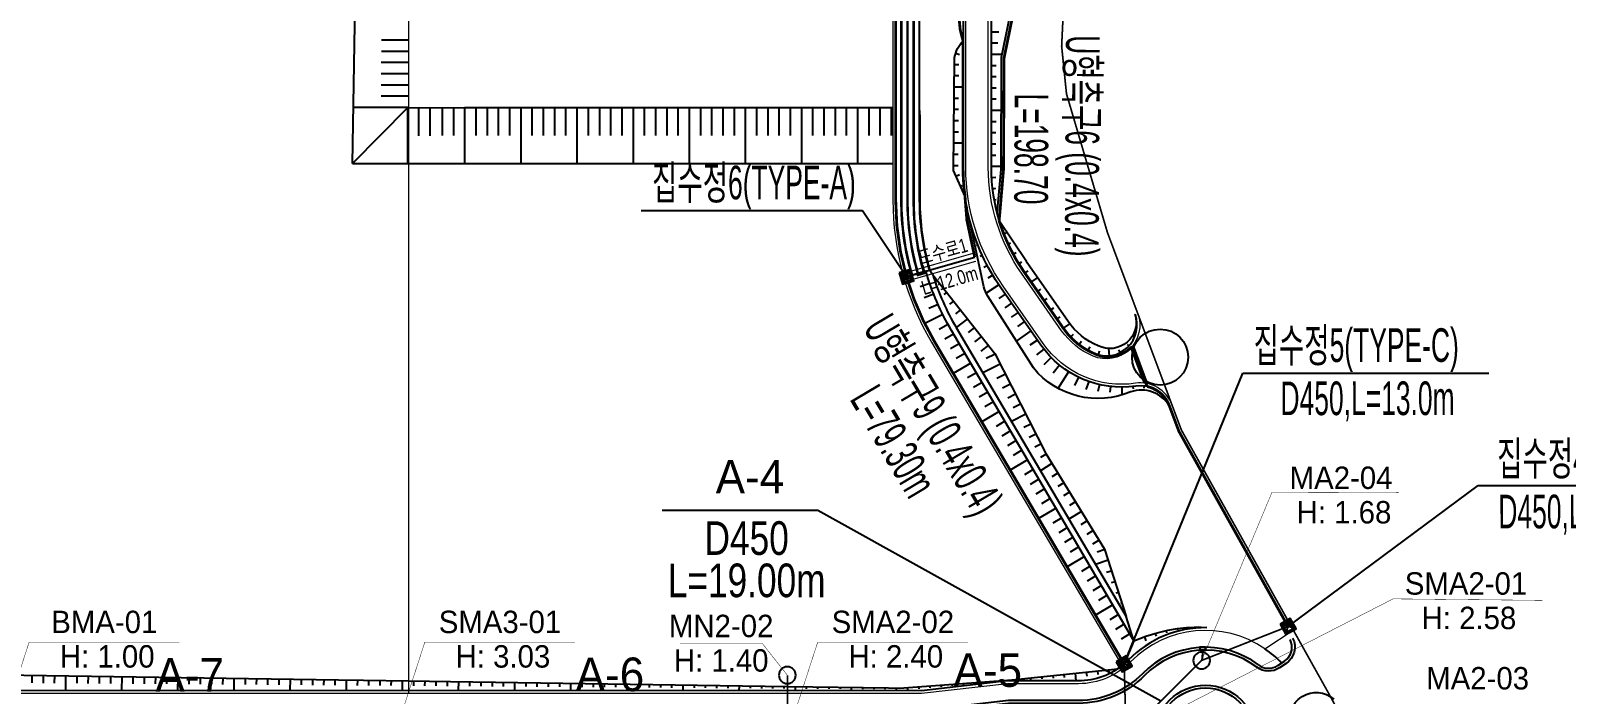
# Model space of a CAD drawing. Extents: x 230860 to 235519, y 342878 to 344985.
# Drawn here: x 232690.6 to 232964.2, y 344102.7 to 344221 of the extents above; entities that cross this region are included whole.
import ezdxf
from ezdxf.enums import TextEntityAlignment as Align

# ---------------------------------------------------------------- set-up
doc = ezdxf.new("R2010")
doc.units = 0
doc.linetypes.add('PHANTOM2', pattern=[1.25, 0.625, -0.125, 0.125, -0.125, 0.125, -0.125])
for name, color, linetype in [('##L형측구', 8, 'Continuous'), ('##보도', 3, 'Continuous'), ('##식수대', 104, 'Continuous'), ('#00_구역계_금회 변경(210413)', 1, 'Continuous'), ('CE-SLOP-FILL', 9, 'Continuous'), ('MN info M1', 2, 'Continuous'), ('storm_2호 우수받이', 1, 'Continuous'), ('storm_MH', 2, 'Continuous'), ('storm_pipe dia_length', 7, 'Continuous'), ('storm_pipe text', 1, 'Continuous'), ('storm_U형측구', 130, 'Continuous'), ('storm_도수로', 60, 'Continuous'), ('storm_집수정', 4, 'Continuous'), ('도로시종점', 1, 'Continuous'), ('맨홀지시선', 7, 'Continuous'), ('블록맨홀', 1, 'Continuous')]:
    doc.layers.add(name, color=color, linetype=linetype)
for name, color, linetype, lineweight in [('00_도로_계획선', 7, 'Continuous', 0), ('0_획지경계선', 8, 'Continuous', 5), ('storm_pipe', 160, 'Continuous', 30)]:
    doc.layers.add(name, color=color, linetype=linetype, lineweight=lineweight)
doc.styles.get("Standard").update_dxf_attribs({"font": 'Dotum.TTF'})
doc.styles.add('돋움체', font='DotumChe.TTF')
doc.styles.add('스타일1', font='H2HDRM.TTF')
doc.linetypes.add('XUC', pattern='A,0.4,-0.15,["U <",돋움체,S=0.1,R=0,X=-0.1,Y=-0.05],-0.05', length=0.6)

# ---------------------------------------------------------------- blocks, each defined once
blk = doc.blocks.new('집수정')
at = {"layer": 'storm_집수정', "color": 7}
for p, q in [((244926.13, 275597.31), (244923.78, 275599.12)), ((244925.87, 275599.39), (244924.05, 275597.04))]:
    blk.add_line(p, q, dxfattribs=at)
for points in [[(244924.05, 275597.04), (244926.13, 275597.31), (244925.87, 275599.39), (244923.78, 275599.12)], [(244924.31, 275597.37), (244925.8, 275597.57), (244925.61, 275599.05), (244924.12, 275598.86)]]:
    blk.add_lwpolyline(points, close=True, dxfattribs=at)
blk = doc.blocks.new('1')
at = {"layer": 'storm_MH', "flags": 128}
blk.add_lwpolyline([(-0.75, 0, 1), (0.75, 0, 1)], format="xyb", close=True, dxfattribs=at)

msp = doc.modelspace()

# ---------------------------------------------------------------- linework, layer by layer
at = {"layer": '##L형측구'}
for points in [[(232915.426, 344112.708, -0.3811646), (232914.251, 344108.199), (232913.091, 344107.427, -0.3178372), (232909.051, 344107.54, 0.3757819), (232889.022, 344106.028, -0.2012258), (232877.252, 344101.091), (232864.815, 344101.091), (232849.526, 344099.341), (232621.29, 344099.341), (232606.036, 344101.091), (232601.651, 344101.091, -0.4142136), (232571.151, 344131.591), (232571.151, 344135.975), (232569.401, 344151.229), (232569.401, 344342.217, -0.3855372), (232580.667, 344354.656, -0.3855372)], [(233066.052, 343634.475, -0.3927602), (233053.586, 343622.897), (232916.401, 343622.897, -0.4142136), (232903.901, 343635.397), (232903.901, 344044.966), (232905.651, 344060.255), (232905.651, 344072.691, -0.2012258), (232910.588, 344084.462, 0.2422778), (232914.965, 344097.717, -0.2929377), (232916.916, 344102.164), (232917.13, 344102.307, -0.3516533), (232922.741, 344101.807, -0.3516533)]]:
    msp.add_lwpolyline(points, format="xyb", dxfattribs=at)
msp.add_circle((232899.901, 344095.341), 9, dxfattribs=at)
at = {"layer": '##보도', "color": 8}
for points in [[(232909.351, 344107.94, 0.3178372), (232912.814, 344107.843), (232913.974, 344108.615, 0.3811646), (232914.981, 344112.48)], [(232909.351, 344107.94, 0.3757819), (232888.665, 344106.378)], [(232888.665, 344106.378, -0.2012258), (232877.252, 344101.591), (232864.787, 344101.591), (232849.498, 344099.841), (232621.318, 344099.841)]]:
    msp.add_lwpolyline(points, format="xyb", dxfattribs=at)
msp.add_arc((232899.901, 344095.341), 18.75, 43.639, 55.57866, dxfattribs=at)
at = {"layer": '##식수대'}
msp.add_circle((232899.901, 344095.341), 8.5, dxfattribs=at)
at = {"layer": '#00_구역계_금회 변경(210413)', "linetype": 'PHANTOM2', "ltscale": 20, "const_width": 0.3, "flags": 128}
msp.add_lwpolyline([(232023.898, 344289.364), (232030.531, 344289.026), (232043.601, 344288.138), (232080.14, 344285.346), (232097.92, 344284.293), (232117.754, 344282.993), (232125.614, 344282.399), (232137.55, 344281.631), (232157.734, 344280.228), (232177.728, 344278.951), (232198.023, 344277.905), (232218.42, 344278.857), (232233.264, 344282.106), (232245.282, 344286.376), (232249.795, 344288.107), (232254.246, 344289.994), (232258.628, 344292.034), (232262.937, 344294.225), (232267.168, 344296.565), (232271.314, 344299.05), (232275.372, 344301.678), (232279.336, 344304.445), (232283.201, 344307.347), (232286.964, 344310.383), (232290.618, 344313.547), (232294.161, 344316.836), (232297.587, 344320.246), (232313.67, 344336.818), (232316.517, 344339.652), (232319.461, 344342.385), (232322.497, 344345.015), (232325.623, 344347.537), (232328.835, 344349.95), (232332.128, 344352.249), (232335.499, 344354.434), (232338.943, 344356.5), (232342.458, 344358.445), (232346.037, 344360.267), (232349.678, 344361.964), (232353.376, 344363.533), (232357.125, 344364.974), (232360.922, 344366.284), (232364.763, 344367.461), (232368.642, 344368.504), (232372.554, 344369.412), (232376.496, 344370.184), (232380.463, 344370.818), (232384.449, 344371.315), (232452.997, 344378.651), (232454.948, 344378.828), (232456.904, 344378.941), (232458.862, 344378.99), (232460.821, 344378.975), (232462.779, 344378.896), (232464.733, 344378.753), (232466.681, 344378.546), (232468.621, 344378.276), (232470.552, 344377.943), (232479.652, 344375.902), (232481.041, 344375.59), (232483.596, 344374.968), (232486.45, 344374.273), (232495.009, 344372.461), (232499.081, 344371.599), (232538.644, 344362.748), (232557.298, 344357.07), (232563.106, 344355.345), (232564.403, 344354.983), (232565.712, 344354.665), (232567.03, 344354.392), (232568.357, 344354.162), (232569.691, 344353.978), (232571.031, 344353.839), (232572.374, 344353.745), (232573.72, 344353.696), (232575.067, 344353.693), (232576.413, 344353.734), (232577.757, 344353.822), (232579.097, 344353.954), (232580.432, 344354.131), (232598.835, 344356.893), (232598.835, 344356.893), (232615.69, 344360.429), (232622.221, 344361.986), (232625.865, 344362.855), (232625.865, 344362.855), (232628.057, 344363.164), (232630.257, 344363.409), (232632.463, 344363.589), (232634.674, 344363.704), (232636.887, 344363.755), (232727.023, 344364.533), (232729.387, 344364.517), (232731.749, 344364.427), (232751.97, 344362.95), (232759.941, 344362.231), (232763.82, 344361.752), (232765.63, 344361.529), (232770.755, 344360.805), (232775.792, 344360.018), (232783.656, 344358.526), (232791.466, 344356.778), (232799.216, 344354.778), (232806.896, 344352.526), (232814.499, 344350.026), (232822.017, 344347.28), (232829.441, 344344.291), (232836.764, 344341.061), (232843.979, 344337.596), (232889.108, 344314.57), (232889.481, 344309.391), (232881.341, 344266.254), (232877.499, 344246.611), (232874.945, 344232.517), (232874.271, 344218.268), (232875.134, 344209.776), (232882.429, 344185.035), (232895.612, 344149.82), (232922.066, 344102.477), (232926.514, 344094.161), (232980.514, 344014.161), (233008.876, 343976.936), (233012.741, 343966.88), (233016.145, 343887.735), (233019.822, 343868.381), (233044.8, 343774.592), (233048.514, 343693.67), (233049.441, 343688.235), (233067.194, 343632.173), (233067.437, 343629.126), (233063.809, 343533.354), (233064.439, 343522.175), (233066.65, 343513.19), (233069.773, 343505.386), (233076.074, 343497.513), (233086.501, 343489.662), (233097.943, 343482.445), (233107.682, 343477.119), (233111.504, 343458.117), (233108.754, 343456.627), (233108.754, 343456.627), (233101.78, 343447.36), (233096.55, 343445.52), (233091.07, 343439.83), (233084.14, 343428.36), (233080.25, 343421.92), (233079.96, 343405.11), (233076.11, 343391.99), (233061.15, 343374.45), (233058.66, 343365.76), (233054.631, 343358.506), (233052.7, 343355.03), (233049.51, 343341.3), (233049.77, 343339.48), (233030.245, 343335.193), (232974.33, 343277.97), (232971.95, 343277.48), (232966.13, 343276.28), (232965.81, 343276.07), (232937.137, 343257.61), (232818.11, 343134.97), (232811.86, 343128.78), (232723.615, 343039.09), (232720.48, 343029.84), (232714.93, 343028.2), (232708.85, 343027.68), (232702.89, 343025.34), (232684.48, 343022.24), (232675.86, 343014.96), (232656.64, 343016.47), (232650.39, 343016.96), (232638.289, 343018.529), (232634.217, 343019.058), (232632.486, 343019.083), (232506.755, 343150.979), (232371.045, 343280.518), (232230.117, 343412.802), (232224.857, 343417.715), (232195.632, 343445.009), (232179.037, 343460.762), (232168.555, 343473.181), (232153.897, 343495.289), (232142.471, 343517.128), (232140.188, 343522.455), (232136.055, 343538.551), (232135.467, 343554.863), (232135.387, 343561.34), (232135.248, 343572.67), (232136.365, 343598.107), (232151.049, 343812.635), (232150.562, 343932.138), (232150.55, 343933.659), (232150.434, 343938.657), (232150.199, 343943.652), (232149.845, 343948.639), (232149.373, 343953.617), (232148.782, 343958.582), (232148.073, 343963.531), (232147.246, 343968.462), (232146.302, 343973.373), (232145.242, 343978.259), (232144.066, 343983.118), (232142.774, 343987.949), (232141.367, 343992.747), (232139.847, 343997.51), (232138.214, 344002.236), (232136.469, 344006.921), (232134.612, 344011.564), (232132.646, 344016.161), (232130.571, 344020.71), (232128.388, 344025.208), (232126.099, 344029.654), (232123.704, 344034.043), (232121.206, 344038.374), (232118.605, 344042.644), (232115.903, 344046.851), (232091.852, 344083.341), (232067.899, 344083.341), (232034.824, 344133.522), (232018.39, 344158.455), (232018.044, 344158.981), (232015.314, 344163.17), (232012.618, 344167.381), (232009.957, 344171.614), (232007.331, 344175.868), (232004.739, 344180.144), (232002.183, 344184.442), (231999.662, 344188.759), (231997.177, 344193.098), (231994.727, 344197.457), (231992.313, 344201.835), (231989.935, 344206.234), (231988.663, 344208.633), (231980.325, 344221.579), (231979.44, 344223.353), (231977.24, 344227.856), (231975.075, 344232.377), (231972.948, 344236.916), (231970.858, 344241.471), (231968.806, 344246.044), (231966.791, 344250.634), (231964.813, 344255.24), (231962.874, 344259.861), (231960.973, 344264.499), (231959.109, 344269.152), (231957.284, 344273.821), (231955.497, 344278.503), (231955.072, 344279.647), (231953.749, 344283.201), (231952.039, 344287.912), (231951.662, 344288.978), (231952.635, 344288.989), (231960.846, 344288.871), (231961.863, 344288.878), (231968.729, 344288.926), (231974.518, 344289.119), (231985.163, 344289.397), (231990.881, 344289.479), (232002.63, 344289.477), (232002.63, 344289.477), (232010.957, 344289.395), (232021.545, 344289.37)], close=True, dxfattribs=at)
at = {"layer": '00_도로_계획선', "linetype": 'Continuous'}
for points in [[(232887.82, 344170.636, -0.6585841), (232879.861, 344163.007, -0.1413094), (232874.265, 344167.544), (232867.127, 344177.785, -0.1533686), (232861.199, 344196.656), (232861.199, 344227.298, -0.1196075), (232864.314, 344240.133), (232864.691, 344240.863, 0.0955812), (232871.308, 344263.401), (232873.746, 344288.985, 0.3095532), (232861.711, 344310.735), (232815.271, 344334.034)], [(232893.924, 344154.33, 0.3536918), (232887.424, 344158.162, -0.2846633), (232870.984, 344165.257), (232863.845, 344175.498, -0.1533686), (232857.199, 344196.656), (232857.199, 344227.298, -0.1196075), (232860.759, 344241.966), (232861.136, 344242.697, 0.0955812), (232867.326, 344263.781), (232869.764, 344289.364, 0.3095532), (232859.917, 344307.16), (232858.168, 344308.038)], [(232816.937, 344285.158), (232832.981, 344277.316, -0.2865248), (232844.199, 344259.347), (232844.199, 344190.843, 0.133651), (232851.095, 344165.504), (232885.275, 344107.362)], [(232910.5, 344110.808, 0.36363), (232886.525, 344108.48, -0.2012258), (232877.252, 344104.591), (232864.616, 344104.591), (232849.327, 344102.841)]]:
    msp.add_lwpolyline(points, format="xyb", dxfattribs=at)
for points in [[(232874.945, 344232.517), (232874.271, 344218.268), (232875.134, 344209.776), (232882.429, 344185.035), (232895.612, 344149.82), (232915.537, 344114.161)], [(232910.5, 344110.808), (232915.537, 344114.161)], [(232849.327, 344102.841), (232621.49, 344102.841)], [(232849.327, 344102.841), (232703.008, 344102.841)]]:
    msp.add_lwpolyline(points, dxfattribs=at)
at = {"layer": '0_획지경계선'}
msp.add_lwpolyline([(232757.901, 344311.348), (232757.901, 344102.841)], dxfattribs=at)
at = {"layer": 'CE-SLOP-FILL', "color": 8}
for p, q in [((232848.942, 344216.826), (232848.922, 344236.826)), ((232757.901, 344219.348), (232753.089, 344219.348)), ((232861.699, 344220.858), (232863.08, 344220.858)), ((232861.699, 344218.858), (232862.875, 344218.858)), ((232757.901, 344217.348), (232753.072, 344217.348)), ((232848.916, 344207.36), (232848.942, 344216.826)), ((232855.391, 344217), (232856.045, 344216.783)), ((232856.312, 344218.766), (232856.505, 344218.622)), ((232861.699, 344216.858), (232863.641, 344216.858)), ((232757.901, 344213.348), (232753.038, 344213.348)), ((232757.901, 344215.348), (232753.055, 344215.348)), ((232855.177, 344215.027), (232855.938, 344215.019)), ((232861.699, 344214.858), (232862.602, 344214.858)), ((232757.901, 344211.348), (232753.021, 344211.348)), ((232855.138, 344211.027), (232856.699, 344211.012)), ((232855.158, 344213.027), (232855.928, 344213.019)), ((232861.699, 344212.858), (232862.597, 344212.858)), ((232861.699, 344210.858), (232862.592, 344210.858)), ((232757.901, 344209.348), (232753.004, 344209.348)), ((232855.119, 344209.027), (232855.909, 344209.019)), ((232861.699, 344208.858), (232862.587, 344208.858)), ((232757.901, 344207.348), (232748.072, 344207.348)), ((232757.695, 344207.297, 70), (232757.695, 344197.36, 70)), ((232759.695, 344207.297, 70), (232759.695, 344202.297, 70)), ((232761.695, 344207.297, 70), (232761.695, 344202.297, 70)), ((232763.901, 344207.36), (232763.901, 344202.36)), ((232765.901, 344207.36), (232765.901, 344202.36)), ((232767.901, 344207.36), (232767.901, 344197.36)), ((232769.901, 344207.36), (232769.901, 344202.36)), ((232771.901, 344207.36), (232771.901, 344202.36)), ((232773.901, 344207.36), (232773.901, 344202.36)), ((232775.901, 344207.36), (232775.901, 344202.36)), ((232777.901, 344207.36), (232777.901, 344197.36)), ((232779.901, 344207.36), (232779.901, 344202.36)), ((232781.901, 344207.36), (232781.901, 344202.36)), ((232783.901, 344207.36), (232783.901, 344202.36)), ((232785.901, 344207.36), (232785.901, 344202.36)), ((232787.901, 344207.36), (232787.901, 344197.36)), ((232789.901, 344207.36), (232789.901, 344202.36)), ((232791.901, 344207.36), (232791.901, 344202.36)), ((232793.901, 344207.36), (232793.901, 344202.36)), ((232795.901, 344207.36), (232795.901, 344202.36)), ((232797.901, 344207.36), (232797.901, 344197.36)), ((232799.901, 344207.36), (232799.901, 344202.36)), ((232801.901, 344207.36), (232801.901, 344202.36)), ((232803.901, 344207.36), (232803.901, 344202.36)), ((232805.901, 344207.36), (232805.901, 344202.36)), ((232807.901, 344207.36), (232807.901, 344197.36)), ((232809.901, 344207.36), (232809.901, 344202.36)), ((232811.901, 344207.36), (232811.901, 344202.36)), ((232813.901, 344207.36), (232813.901, 344202.36)), ((232815.901, 344207.36), (232815.901, 344202.36)), ((232817.901, 344207.36), (232817.901, 344197.36)), ((232819.901, 344207.36), (232819.901, 344202.36)), ((232821.901, 344207.36), (232821.901, 344202.36)), ((232823.901, 344207.36), (232823.901, 344202.36)), ((232825.901, 344207.36), (232825.901, 344202.36)), ((232827.901, 344207.36), (232827.901, 344197.36)), ((232829.901, 344207.36), (232829.901, 344202.36)), ((232831.901, 344207.36), (232831.901, 344202.36)), ((232833.901, 344207.36), (232833.901, 344202.36)), ((232835.901, 344207.36), (232835.901, 344202.36)), ((232837.901, 344207.36), (232837.901, 344197.36)), ((232839.901, 344207.36), (232839.901, 344202.36)), ((232841.901, 344207.36), (232841.901, 344202.36)), ((232843.901, 344207.36), (232843.901, 344202.36)), ((232849.059, 344205.43), (232848.916, 344207.36)), ((232855.099, 344207.027), (232855.899, 344207.019)), ((232861.699, 344206.858), (232863.465, 344206.858)), ((232855.06, 344203.027), (232855.88, 344203.019)), ((232855.08, 344205.027), (232855.889, 344205.019)), ((232861.699, 344204.858), (232862.577, 344204.858)), ((232861.699, 344202.858), (232862.572, 344202.858)), ((232855.041, 344201.027), (232856.699, 344201.011)), ((232861.699, 344200.858), (232862.567, 344200.858)), ((232855.002, 344197.028), (232855.85, 344197.019)), ((232855.021, 344199.027), (232855.86, 344199.019)), ((232861.699, 344198.858), (232862.562, 344198.858)), ((232855.434, 344195.121), (232856.073, 344195.403)), ((232861.699, 344196.858), (232863.414, 344196.858)), ((232861.749, 344194.859), (232862.523, 344194.901)), ((232856.243, 344193.291), (232856.534, 344193.42)), ((232861.921, 344192.866), (232862.527, 344192.937)), ((232862.215, 344190.888), (232862.59, 344190.956)), ((232862.63, 344188.932), (232862.711, 344188.952)), ((232858.078, 344186.578), (232858.059, 344186.573)), ((232863.255, 344186.719), (232863.318, 344186.739)), ((232858.667, 344184.667), (232858.458, 344184.596)), ((232863.925, 344184.834), (232864.513, 344185.064)), ((232859.357, 344182.79), (232859.12, 344182.695)), ((232860.145, 344180.952), (232859.73, 344180.761)), ((232864.709, 344182.995), (232865.162, 344183.205)), ((232865.605, 344181.207), (232866.15, 344181.502)), ((232846.151, 344177.009), (232850.697, 344178.318)), ((232850.091, 344178.144), (232846.631, 344177.148)), ((232850.174, 344177.857), (232848.448, 344177.348)), ((232861.031, 344179.159), (232860.394, 344178.823)), ((232866.61, 344179.478), (232867.187, 344179.837)), ((232867.717, 344177.813), (232868.285, 344178.208)), ((232850.782, 344175.952), (232849.079, 344175.368)), ((232852.556, 344175.957), (232852.276, 344175.737)), ((232863.082, 344175.727), (232860.82, 344174.206)), ((232862.011, 344177.416), (232861.112, 344176.879)), ((232868.861, 344176.172), (232869.996, 344176.963)), ((232851.472, 344174.075), (232849.796, 344173.417)), ((232853.793, 344174.386), (232853.274, 344173.977)), ((232855.03, 344172.814), (232854.312, 344172.248)), ((232864.222, 344174.084), (232863.056, 344173.272)), ((232865.365, 344172.443), (232864.165, 344171.606)), ((232870.004, 344174.531), (232870.572, 344174.927)), ((232871.148, 344172.891), (232871.716, 344173.286)), ((232853.093, 344170.42), (232849.869, 344168.818)), ((232852.243, 344172.23), (232850.597, 344171.5)), ((232856.267, 344171.243), (232855.387, 344170.549)), ((232857.505, 344169.671), (232855.493, 344168.087)), ((232866.509, 344170.802), (232865.273, 344169.941)), ((232872.292, 344171.25), (232872.859, 344171.645)), ((232873.435, 344169.609), (232874.003, 344170.005)), ((232854.022, 344168.649), (232852.446, 344167.778)), ((232855.021, 344166.916), (232853.47, 344166.004)), ((232858.742, 344168.1), (232857.629, 344167.224)), ((232868.796, 344167.521), (232866.183, 344165.699)), ((232867.653, 344169.161), (232866.381, 344168.275)), ((232874.579, 344167.968), (232875.724, 344168.766)), ((232875.829, 344166.41), (232876.368, 344166.918)), ((232887.7, 344168.502), (232887.616, 344168.503)), ((232856.035, 344165.192), (232854.483, 344164.28)), ((232859.979, 344166.528), (232858.759, 344165.568)), ((232861.216, 344164.957), (232859.889, 344163.912)), ((232869.94, 344165.88), (232868.598, 344164.944)), ((232871.102, 344164.252), (232869.761, 344163.213)), ((232877.31, 344165.069), (232877.778, 344165.678)), ((232878.986, 344163.982), (232879.356, 344164.666)), ((232882.809, 344163.066), (232882.665, 344164.362)), ((232884.713, 344163.64), (232884.476, 344164.101)), ((232886.289, 344164.853), (232886.017, 344165.098)), ((232887.33, 344166.548), (232887.131, 344166.625)), ((232858.062, 344161.744), (232854.959, 344159.919)), ((232857.048, 344163.468), (232855.497, 344162.556)), ((232863.336, 344161.588), (232860.239, 344160.014)), ((232862.43, 344163.371), (232860.827, 344162.556)), ((232872.415, 344162.746), (232871.121, 344161.48)), ((232873.892, 344161.398), (232872.748, 344159.992)), ((232880.825, 344163.207), (232881.013, 344163.934)), ((232859.076, 344160.02), (232857.524, 344159.107)), ((232864.242, 344159.805), (232862.748, 344159.046)), ((232875.512, 344160.228), (232873.621, 344157.265)), ((232877.256, 344159.25), (232876.534, 344157.771)), ((232860.089, 344158.296), (232858.537, 344157.383)), ((232861.103, 344156.571), (232859.551, 344155.659)), ((232865.147, 344158.021), (232863.709, 344157.291)), ((232866.053, 344156.238), (232864.669, 344155.535)), ((232879.099, 344158.478), (232878.606, 344157.081)), ((232881.019, 344157.921), (232880.736, 344156.685)), ((232882.99, 344157.586), (232882.878, 344156.584)), ((232884.986, 344157.478), (232884.99, 344156.06)), ((232886.981, 344157.599), (232887.029, 344157.189)), ((232888.972, 344157.686), (232888.926, 344157.313)), ((232890.87, 344157.092), (232890.73, 344156.826)), ((232862.116, 344154.847), (232860.565, 344153.935)), ((232866.959, 344154.455), (232865.63, 344153.78)), ((232892.433, 344155.861), (232892.303, 344155.747)), ((232863.13, 344153.123), (232860.026, 344151.299)), ((232864.143, 344151.399), (232862.592, 344150.487)), ((232867.865, 344152.672), (232865.316, 344151.377)), ((232868.77, 344150.889), (232867.551, 344150.269)), ((232865.157, 344149.675), (232863.605, 344148.763)), ((232866.171, 344147.951), (232864.619, 344147.038)), ((232869.676, 344149.106), (232868.512, 344148.514)), ((232867.184, 344146.227), (232865.632, 344145.314)), ((232870.582, 344147.322), (232869.472, 344146.759)), ((232871.495, 344145.543), (232870.485, 344144.922)), ((232868.198, 344144.502), (232865.094, 344142.678)), ((232869.211, 344142.778), (232867.66, 344141.866)), ((232872.543, 344143.84), (232870.49, 344142.577)), ((232870.225, 344141.054), (232868.673, 344140.142)), ((232873.591, 344142.137), (232872.547, 344141.494)), ((232874.639, 344140.433), (232873.578, 344139.78)), ((232871.238, 344139.33), (232869.687, 344138.418)), ((232872.252, 344137.606), (232870.7, 344136.694)), ((232875.687, 344138.73), (232874.609, 344138.066)), ((232876.735, 344137.026), (232875.64, 344136.353)), ((232873.266, 344135.882), (232870.162, 344134.057)), ((232874.279, 344134.158), (232872.727, 344133.245)), ((232877.783, 344135.323), (232875.559, 344133.954)), ((232875.293, 344132.433), (232873.741, 344131.521)), ((232878.832, 344133.62), (232877.702, 344132.925)), ((232879.88, 344131.916), (232878.733, 344131.211)), ((232876.306, 344130.709), (232874.755, 344129.797)), ((232877.32, 344128.985), (232875.768, 344128.073)), ((232880.928, 344130.213), (232879.764, 344129.497)), ((232878.333, 344127.261), (232875.23, 344125.437)), ((232882.565, 344126.595), (232880.309, 344125.873)), ((232881.955, 344128.5), (232880.613, 344128.07)), ((232879.347, 344125.537), (232877.795, 344124.625)), ((232880.361, 344123.813), (232878.809, 344122.9)), ((232883.175, 344124.69), (232882.261, 344124.398)), ((232881.374, 344122.089), (232879.822, 344121.176)), ((232882.388, 344120.364), (232880.836, 344119.452)), ((232883.784, 344122.786), (232883.086, 344122.562)), ((232884.394, 344120.881), (232883.91, 344120.726)), ((232883.401, 344118.64), (232880.298, 344116.816)), ((232885.004, 344118.976), (232884.735, 344118.89)), ((232884.415, 344116.916), (232882.863, 344116.004)), ((232885.429, 344115.192), (232883.877, 344114.28)), ((232885.614, 344117.072), (232885.504, 344117.036)), ((232886.442, 344113.468), (232884.89, 344112.556)), ((232887.159, 344112.249), (232885.41, 344108.12)), ((232889.03, 344112.955), (232889.291, 344112.264)), ((232890.936, 344113.558), (232891.093, 344113.047)), ((232892.875, 344114.046), (232892.961, 344113.688)), ((232894.841, 344114.41), (232894.883, 344114.173)), ((232896.83, 344114.619), (232896.844, 344114.346)), ((232898.828, 344114.665), (232898.828, 344114.613)), ((232878.656, 344106.675), (232878.733, 344105.932)), ((232880.646, 344106.882), (232880.712, 344106.24)), ((232882.635, 344107.088), (232882.673, 344106.717)), ((232690.8, 344106.095), (232690.78, 344104.729)), ((232692.8, 344106.065), (232692.78, 344104.714)), ((232694.8, 344106.036), (232694.78, 344104.699)), ((232696.8, 344106.006), (232696.76, 344103.362)), ((232698.799, 344105.976), (232698.78, 344104.669)), ((232700.799, 344105.946), (232700.78, 344104.654)), ((232702.799, 344105.916), (232702.78, 344104.638)), ((232704.799, 344105.886), (232704.78, 344104.623)), ((232706.798, 344105.856), (232706.761, 344103.36)), ((232708.798, 344105.827), (232708.78, 344104.593)), ((232710.798, 344105.797), (232710.78, 344104.578)), ((232712.798, 344105.767), (232712.78, 344104.563)), ((232714.798, 344105.737), (232714.78, 344104.548)), ((232716.797, 344105.707), (232716.762, 344103.359)), ((232718.797, 344105.677), (232718.78, 344104.518)), ((232720.797, 344105.647), (232720.78, 344104.503)), ((232722.797, 344105.618), (232722.78, 344104.488)), ((232724.796, 344105.588), (232724.78, 344104.473)), ((232726.796, 344105.558), (232726.764, 344103.357)), ((232728.796, 344105.529), (232728.78, 344104.443)), ((232730.796, 344105.5), (232730.78, 344104.429)), ((232732.796, 344105.471), (232732.78, 344104.414)), ((232734.795, 344105.442), (232734.78, 344104.399)), ((232736.795, 344105.413), (232736.765, 344103.356)), ((232738.795, 344105.384), (232738.78, 344104.37)), ((232740.795, 344105.355), (232740.78, 344104.355)), ((232742.795, 344105.326), (232742.78, 344104.34)), ((232744.794, 344105.297), (232744.78, 344104.326)), ((232746.794, 344105.271), (232746.771, 344103.355)), ((232748.794, 344105.246), (232748.782, 344104.3)), ((232750.794, 344105.219), (232750.78, 344104.287)), ((232752.794, 344105.189), (232752.78, 344104.272)), ((232754.793, 344105.159), (232754.78, 344104.256)), ((232756.793, 344105.129), (232756.766, 344103.353)), ((232758.793, 344105.099), (232758.78, 344104.226)), ((232760.793, 344105.069), (232760.78, 344104.211)), ((232762.792, 344105.039), (232762.78, 344104.196)), ((232764.792, 344105.009), (232764.78, 344104.181)), ((232766.792, 344104.979), (232766.768, 344103.352)), ((232768.792, 344104.95), (232768.78, 344104.151)), ((232770.792, 344104.92), (232770.78, 344104.136)), ((232772.791, 344104.89), (232772.78, 344104.12)), ((232774.791, 344104.86), (232774.78, 344104.105)), ((232776.791, 344104.83), (232776.769, 344103.351)), ((232778.791, 344104.8), (232778.78, 344104.075)), ((232780.79, 344104.77), (232780.78, 344104.06)), ((232782.79, 344104.741), (232782.78, 344104.045)), ((232784.79, 344104.711), (232784.78, 344104.03)), ((232786.79, 344104.681), (232786.77, 344103.349)), ((232788.79, 344104.651), (232788.78, 344104)), ((232790.789, 344104.621), (232790.78, 344103.985)), ((232792.789, 344104.591), (232792.78, 344103.97)), ((232794.789, 344104.561), (232794.78, 344103.955)), ((232796.789, 344104.532), (232796.771, 344103.348)), ((232798.788, 344104.502), (232798.78, 344103.925)), ((232800.788, 344104.472), (232800.78, 344103.91)), ((232802.788, 344104.442), (232802.78, 344103.894)), ((232804.788, 344104.412), (232804.78, 344103.879)), ((232806.788, 344104.382), (232806.772, 344103.346)), ((232808.787, 344104.352), (232808.78, 344103.849)), ((232810.787, 344104.322), (232810.78, 344103.834)), ((232812.787, 344104.293), (232812.78, 344103.819)), ((232814.787, 344104.263), (232814.78, 344103.804)), ((232816.786, 344104.233), (232816.773, 344103.345)), ((232818.786, 344104.203), (232818.78, 344103.774)), ((232820.786, 344104.173), (232820.78, 344103.759)), ((232822.786, 344104.143), (232822.78, 344103.744)), ((232824.786, 344104.113), (232824.78, 344103.729)), ((232826.785, 344104.084), (232826.774, 344103.344)), ((232828.785, 344104.054), (232828.78, 344103.699)), ((232830.785, 344104.024), (232830.78, 344103.684)), ((232832.785, 344103.994), (232832.78, 344103.668)), ((232834.784, 344103.964), (232834.78, 344103.653)), ((232836.784, 344103.934), (232836.775, 344103.342)), ((232838.784, 344103.904), (232838.78, 344103.623)), ((232846.779, 344103.909), (232846.822, 344103.341)), ((232848.774, 344104.058), (232848.801, 344103.699)), ((232850.768, 344104.207), (232850.794, 344103.861)), ((232852.763, 344104.356), (232852.786, 344104.049)), ((232854.757, 344104.505), (232854.777, 344104.237)), ((232856.752, 344104.654), (232856.786, 344104.198)), ((232858.746, 344104.803), (232858.76, 344104.614)), ((232860.74, 344104.952), (232860.752, 344104.802)), ((232862.735, 344105.101), (232862.743, 344104.991)), ((232864.729, 344105.25), (232864.735, 344105.17)), ((232866.72, 344105.437), (232866.756, 344105.091)), ((232868.71, 344105.643), (232868.738, 344105.367)), ((232870.699, 344105.85), (232870.738, 344105.47)), ((232872.688, 344106.056), (232872.738, 344105.573)), ((232874.678, 344106.263), (232874.738, 344105.677)), ((232876.667, 344106.469), (232876.81, 344105.091)), ((232840.784, 344103.875), (232840.78, 344103.608)), ((232842.784, 344103.845), (232842.78, 344103.593)), ((232844.783, 344103.815), (232844.78, 344103.578))]:
    msp.add_line(p, q, dxfattribs=at)
for points in [[(232816.775, 344338.449), (232825.496, 344334.937), (232832.518, 344331.84), (232839.475, 344328.499), (232851.375, 344322.428, -0.1439374), (232868.318, 344306.398, -0.2142868), (232874.244, 344288.937), (232871.806, 344263.354, -0.0955812), (232865.135, 344240.634), (232864.758, 344239.903, 0.1196075), (232861.699, 344227.298), (232861.699, 344196.656, 0.1533686), (232867.537, 344178.071), (232874.675, 344167.83, 0.1413094), (232880.056, 344163.467, 0.6585841), (232887.351, 344170.46)], [(232869.962, 344317.043, -0.2251771), (232880.585, 344276.537), (232878.753, 344266.832, -0.0016612), (232878.723, 344266.676), (232874.896, 344247.109), (232876.025, 344246.889), (232875.33, 344245.242, 0.1103568), (232865.465, 344225.758), (232863.513, 344216.231), (232863.412, 344196.284), (232862.749, 344188.462)], [(232848.64, 344177.726, -0.0701995), (232846.789, 344190.843), (232846.789, 344259.347, 0.1678719), (232841.972, 344273.292, 0.1132077), (232834.118, 344279.643), (232818.074, 344287.484), (232777.75, 344307.192)], [(232848.726, 344177.751, -0.0701995), (232846.879, 344190.843), (232846.879, 344259.347, 0.1678719), (232842.042, 344273.347, 0.1132077), (232834.158, 344279.724), (232818.113, 344287.565), (232777.79, 344307.273)], [(232859.284, 344306.918), (232859.693, 344306.713, -0.3095532), (232869.266, 344289.411), (232866.828, 344263.828, -0.0955812), (232860.691, 344242.926), (232860.314, 344242.195, 0.1196075), (232856.699, 344227.298), (232856.699, 344219.236)], [(232847.592, 344177.424, -0.0701995), (232845.699, 344190.843), (232845.699, 344259.347, 0.1678719), (232841.114, 344272.619, 0.1132077), (232833.64, 344278.664), (232817.595, 344286.505), (232777.261, 344306.218)], [(232847.679, 344177.449, -0.0701995), (232845.789, 344190.843), (232845.789, 344259.347, 0.1678719), (232841.185, 344272.674, 0.1132077), (232833.679, 344278.744), (232817.635, 344286.586), (232777.302, 344306.299)], [(232849.687, 344178.028, -0.0701995), (232847.879, 344190.843), (232847.879, 344244.891)], [(232849.697, 344178.322, -0.0686774), (232847.969, 344190.843), (232847.969, 344244.891)], [(232857.051, 344191.462), (232854.993, 344196.119), (232855.189, 344216.231, -0.1366893), (232856.699, 344219.236)], [(232857.051, 344191.462, -0.0338407), (232856.699, 344196.656), (232856.699, 344219.236)], [(232850.691, 344178.483, -0.0693119), (232848.969, 344190.843), (232848.969, 344206.871)], [(232850.676, 344178.868, -0.0672267), (232849.059, 344190.843), (232849.059, 344206.047)], [(232857.877, 344187.329, -0.028182), (232857.059, 344191.473)], [(232893.455, 344154.155, 0.3536918), (232887.497, 344157.667, -0.2846633), (232870.573, 344164.971), (232863.435, 344175.212, -0.0895829), (232857.877, 344187.329, -0.0895829)], [(232893.455, 344154.155, 0.3536918), (232886.583, 344156.632, -0.3325509), (232869.232, 344160.894), (232861.091, 344173.721, -0.0892633), (232860.422, 344175.361), (232857.877, 344187.329)], [(232887.351, 344170.46, -0.659261), (232880.784, 344164.842, -0.1413094), (232875.404, 344169.205), (232868.549, 344179.04, -0.0049558), (232867.99, 344179.858), (232863.121, 344187.147)], [(232887.159, 344112.249), (232854.63, 344167.582, -0.0628618), (232850.091, 344178.144)], [(232846.631, 344177.148, 0.0628618), (232851.527, 344165.757), (232885.41, 344108.12)], [(232851.319, 344177.528, 0.0576589), (232855.492, 344168.089), (232885.771, 344116.583)], [(232900.113, 344114.589, 0.2040924), (232886.169, 344108.831, -0.0208008), (232885.41, 344108.12)], [(232885.41, 344108.12, -0.1796729), (232877.252, 344105.091), (232864.587, 344105.091), (232849.298, 344103.341), (232667.589, 344103.366)]]:
    msp.add_lwpolyline(points, format="xyb", dxfattribs=at)
for points in [[(232747.901, 344197.36), (232749.901, 344314.123)], [(232747.901, 344197.36), (232844.199, 344197.36)], [(232849.463, 344179.186), (232849.77, 344178.051)], [(232850.676, 344178.868), (232850.697, 344178.318)], [(232851.319, 344177.528), (232850.697, 344178.318)], [(232851.319, 344177.528), (232862.367, 344163.495), (232871.441, 344145.63), (232881.925, 344128.593), (232885.771, 344116.583)], [(232887.159, 344112.249), (232885.771, 344116.583)], [(232887.159, 344112.249), (232889.298, 344113.057), (232891.317, 344113.675), (232893.201, 344114.124), (232894.936, 344114.426), (232896.509, 344114.602), (232897.905, 344114.674), (232899.111, 344114.663), (232900.113, 344114.589)], [(232667.589, 344103.366), (232672.901, 344106.363), (232685.401, 344106.176), (232705.401, 344105.877), (232725.401, 344105.579), (232745.401, 344105.288), (232749.901, 344105.233), (232757.901, 344105.112), (232765.401, 344105), (232785.401, 344104.702), (232805.401, 344104.403), (232825.401, 344104.104), (232843.401, 344103.836), (232845.401, 344103.806), (232865.401, 344105.3), (232884.289, 344107.26)]]:
    msp.add_lwpolyline(points, dxfattribs=at)
at = {"layer": 'CE-SLOP-FILL', "color": 8, "elevation": 70}
for points in [[(232757.695, 344207.297), (232747.901, 344197.36)], [(232757.695, 344207.297), (232767.901, 344207.36), (232777.901, 344207.36), (232787.901, 344207.36), (232797.901, 344207.36), (232807.901, 344207.36), (232817.901, 344207.36), (232827.901, 344207.36), (232837.901, 344207.36), (232844.199, 344207.36)]]:
    msp.add_lwpolyline(points, dxfattribs=at)
at = {"layer": 'storm_2호 우수받이'}
msp.add_line((232899.401, 344110.683), (232899.221, 344108.745), dxfattribs=at)
msp.add_lwpolyline([(232898.901, 344110.683), (232899.901, 344110.683), (232899.901, 344111.083), (232898.901, 344111.083)], close=True, dxfattribs=at)
at = {"layer": 'storm_pipe', "const_width": 0.3, "flags": 128}
for points in [[(232914.607, 344114.8), (232899.221, 344108.745)], [(232885.41, 344108.12), (232885.76, 344095.343)], [(232885.76, 344095.343), (232899.221, 344108.745)], [(232825.401, 344095.342), (232825.401, 344106.104)]]:
    msp.add_lwpolyline(points, dxfattribs=at)
at = {"layer": 'storm_pipe text', "color": 6}
for p, q in [((232830.858, 344135.454), (232803.072, 344135.454)), ((232891.947, 344101.503), (232830.858, 344135.454))]:
    msp.add_line(p, q, dxfattribs=at)
at = {"layer": 'storm_U형측구', "ltscale": 22}
for p, q in [((232887.114, 344164.677), (232886.645, 344164.502)), ((232887.201, 344164.443), (232886.733, 344164.268)), ((232887.289, 344164.209), (232886.821, 344164.034)), ((232887.377, 344163.975), (232886.908, 344163.799)), ((232887.464, 344163.741), (232886.996, 344163.565)), ((232887.552, 344163.506), (232887.084, 344163.331)), ((232887.64, 344163.272), (232887.171, 344163.097)), ((232887.727, 344163.038), (232887.259, 344162.863)), ((232887.815, 344162.804), (232887.347, 344162.629)), ((232887.903, 344162.57), (232887.434, 344162.395)), ((232887.99, 344162.336), (232887.522, 344162.161)), ((232888.078, 344162.102), (232887.61, 344161.926)), ((232888.166, 344161.868), (232887.697, 344161.692)), ((232888.253, 344161.633), (232887.785, 344161.458)), ((232888.341, 344161.399), (232887.873, 344161.224)), ((232888.428, 344161.165), (232887.96, 344160.99)), ((232888.516, 344160.931), (232888.048, 344160.756)), ((232888.604, 344160.697), (232888.136, 344160.522)), ((232888.691, 344160.463), (232888.223, 344160.287)), ((232888.779, 344160.229), (232888.311, 344160.053)), ((232888.867, 344159.995), (232888.398, 344159.819)), ((232888.954, 344159.76), (232888.486, 344159.585)), ((232889.042, 344159.526), (232888.574, 344159.351)), ((232889.13, 344159.292), (232888.661, 344159.117)), ((232889.217, 344159.058), (232888.749, 344158.883)), ((232889.305, 344158.824), (232888.837, 344158.649)), ((232889.393, 344158.59), (232888.924, 344158.414)), ((232889.48, 344158.356), (232889.012, 344158.18))]:
    msp.add_line(p, q, dxfattribs=at)
at = {"layer": 'storm_U형측구', "linetype": 'XUC', "ltscale": 22, "const_width": 0.5, "flags": 128}
for points in [[(232886.833, 344164.719, -0.3279584), (232880.056, 344163.467, -0.1413094), (232874.675, 344167.83), (232867.537, 344178.071, -0.0781131), (232863.121, 344187.147), (232863.247, 344188.42), (232863.911, 344196.262), (232864.012, 344216.179), (232865.952, 344225.646, -0.1102972), (232875.716, 344244.924), (232877.006, 344246.697), (232880.833, 344266.264, 0.0016612), (232880.866, 344266.433), (232882.697, 344276.138, 0.3329187), (232855.761, 344331.023), (232852.663, 344332.604)], [(232846.631, 344177.148, -0.0701995), (232844.699, 344190.843), (232844.699, 344259.347, 0.1678719), (232840.327, 344272.002, 0.1132077), (232833.201, 344277.765), (232817.156, 344285.607), (232777.689, 344304.896, 0.0578324), (232758.012, 344311.836)], [(232858.787, 344180.647), (232857.388, 344187.225), (232857.051, 344191.462, -0.0338407), (232856.699, 344196.656), (232856.699, 344219.236), (232856.201, 344221.171), (232854.803, 344235.629, -0.1269876), (232855.308, 344238.839), (232862.2, 344254.748, 0.1150173), (232862.646, 344257.205), (232861.756, 344275.272), (232862.565, 344288.27, 0.1677376), (232861.636, 344296.458)], [(232885.41, 344108.12), (232851.527, 344165.757, -0.0628618), (232846.631, 344177.148)], [(232914.607, 344114.8), (232895.157, 344149.609), (232893.455, 344154.155), (232893.455, 344154.155, 0.2537115), (232889.498, 344157.596), (232889.246, 344158.268)]]:
    msp.add_lwpolyline(points, format="xyb", dxfattribs=at)
at = {"layer": 'storm_U형측구', "ltscale": 22, "flags": 128}
for points in [[(232889.01, 344158.185), (232886.645, 344164.502)], [(232889.58, 344158.09), (232887.012, 344164.948)]]:
    msp.add_lwpolyline(points, dxfattribs=at)
at = {"layer": 'storm_도수로', "ltscale": 20, "const_width": 0.2}
for points in [[(232847.145, 344178.076), (232858.579, 344181.368)], [(232847.56, 344176.634), (232858.994, 344179.927)]]:
    msp.add_lwpolyline(points, dxfattribs=at)
at = {"layer": 'storm_도수로', "ltscale": 20}
msp.add_lwpolyline([(232847.352, 344177.355), (232858.787, 344180.647)], dxfattribs=at)
at = {"layer": 'storm_집수정', "color": 0}
for p, q in [((232838.803, 344188.934), (232799.362, 344188.934)), ((232838.803, 344188.934), (232816.063, 344188.934)), ((232846.64, 344177.15), (232838.803, 344188.934)), ((232846.64, 344177.15), (232838.803, 344188.934)), ((232885.414, 344108.119), (232906.53, 344159.978)), ((232906.53, 344159.978), (232950.411, 344159.978)), ((232914.607, 344114.799), (232948.503, 344139.948)), ((232948.503, 344139.948), (232990.853, 344139.948)), ((232949.439, 344139.948), (232971.833, 344139.948))]:
    msp.add_line(p, q, dxfattribs=at)
at = {"layer": '도로시종점'}
msp.add_circle((232891.811, 344162.825), 5, dxfattribs=at)
at = {"layer": '맨홀지시선', "color": 30, "const_width": 0.08}
for points in [[(232899.221, 344108.745), (232911.757, 344138.753), (232934.332, 344138.667)], [(232885.759, 344095.338), (232933.327, 344119.722), (232959.931, 344119.456)], [(232684.901, 344095.341), (232690.306, 344111.993), (232717.072, 344111.993)], [(232755.401, 344095.341), (232760.806, 344111.993), (232787.572, 344111.993)], [(232825.401, 344095.342), (232830.806, 344111.995), (232857.572, 344111.995)]]:
    msp.add_lwpolyline(points, dxfattribs=at)
at = {"layer": '맨홀지시선', "color": 1, "const_width": 0.08}
msp.add_lwpolyline([(232825.401, 344106.104), (232820.948, 344111.756), (232806.27, 344111.756)], dxfattribs=at)

# ---------------------------------------------------------------- block references
at = {"layer": 'storm_MH', "xscale": 2, "yscale": 2, "zscale": 2, "rotation": 45}
msp.add_blockref('1', (232899.221, 344108.745), dxfattribs=at)
at = {"layer": 'storm_MH', "xscale": 2, "yscale": 2, "zscale": 2}
msp.add_blockref('1', (232825.401, 344106.104), dxfattribs=at)
at = {"layer": 'storm_집수정', "color": 7}
for p, rotation in [((-76795.279, 544338.328), 278.7478327209162), ((-76795.279, 544338.328), 278.7478327209162), ((-114107.974, 468685.819), 291.8809262143595), ((-114107.974, 468685.819), 291.8809262143595), ((-116781.94, 461049.793), 293.1357509059986), ((-116781.94, 461049.793), 293.1357509059986)]:
    msp.add_blockref('집수정', p, dxfattribs=dict(at, rotation=rotation))

# ---------------------------------------------------------------- texts
at = {"layer": 'MN info M1', "color": 30, "style": '스타일1'}
for s, p in [('MA2-04', (232924.053, 344138.115)), ('H: 1.68', (232924.575, 344131.969)), ('SMA2-01', (232946.316, 344119.266)), ('BMA-01', (232703.702, 344112.41)), ('SMA3-01', (232774.202, 344112.41)), ('SMA2-02', (232844.202, 344112.412)), ('H: 2.58', (232946.838, 344113.121)), ('H: 1.00', (232704.223, 344106.265)), ('H: 3.03', (232774.723, 344106.265)), ('H: 2.40', (232844.723, 344106.266)), ('MA2-03', (232948.387, 344102.365))]:
    msp.add_text(s, height=4, dxfattribs=at).set_placement(p, align=Align.BOTTOM_CENTER)
at = {"layer": 'storm_pipe dia_length', "width": 0.8}
for s, p in [('D450', (232818.153, 344127.56)), ('L=19.00m', (232818.153, 344120.02))]:
    msp.add_text(s, height=6, dxfattribs=at).set_placement(p, align=Align.CENTER)
at = {"layer": 'storm_pipe text', "color": 2}
for s, p in [('A-4', (232818.735, 344138.512)), ('A-5', (232861.111, 344104.035)), ('A-7', (232718.926, 344103.162)), ('A-6', (232793.79, 344103.255))]:
    msp.add_text(s, height=6, dxfattribs=at).set_placement(p, align=Align.CENTER)
at = {"layer": 'storm_U형측구', "linetype": 'XUC', "ltscale": 22, "width": 0.6}
for s, rotation, p in [('U형측구6 (0.4x0.4)', 269.70497, (232874.952, 344200.51)), ('L=198.70', 269.70497, (232865.87, 344199.965)), ('U형측구9 (0.4x0.4)', 300.7118, (232848.85, 344151.044)), ('L=79.30m', 300.7118, (232841.788, 344146.29))]:
    msp.add_text(s, height=6, rotation=rotation, dxfattribs=at).set_placement(p, align=Align.CENTER)
at = {"layer": 'storm_도수로', "ltscale": 20, "width": 0.8}
for s, p in [('도수로1', (232853.092, 344181.632, 74.346)), ('L=12.0m', (232854.304, 344176.497, 74.346))]:
    msp.add_text(s, height=2.5, rotation=16.0622, dxfattribs=at).set_placement(p, align=Align.MIDDLE)
at = {"layer": 'storm_집수정', "color": 0, "ltscale": 22, "width": 0.6}
for s, p in [('집수정6(TYPE-A)', (232819.438, 344190.967)), ('집수정5(TYPE-C)', (232926.755, 344161.962)), ('D450,L=13.0m', (232928.773, 344152.489, -44)), ('집수정4(TYPE-C)', (232970.147, 344141.779)), ('D450,L=16.5m', (232967.588, 344132.306, -44))]:
    msp.add_text(s, height=6, rotation=0.03924, dxfattribs=at).set_placement(p, align=Align.CENTER)
at = {"layer": '블록맨홀', "style": '스타일1'}
for s, p in [('MN2-02', (232813.609, 344114.888)), ('H: 1.40', (232813.609, 344108.742))]:
    msp.add_text(s, height=4, dxfattribs=at).set_placement(p, align=Align.MIDDLE_CENTER)

doc.saveas('drawing.dxf')
